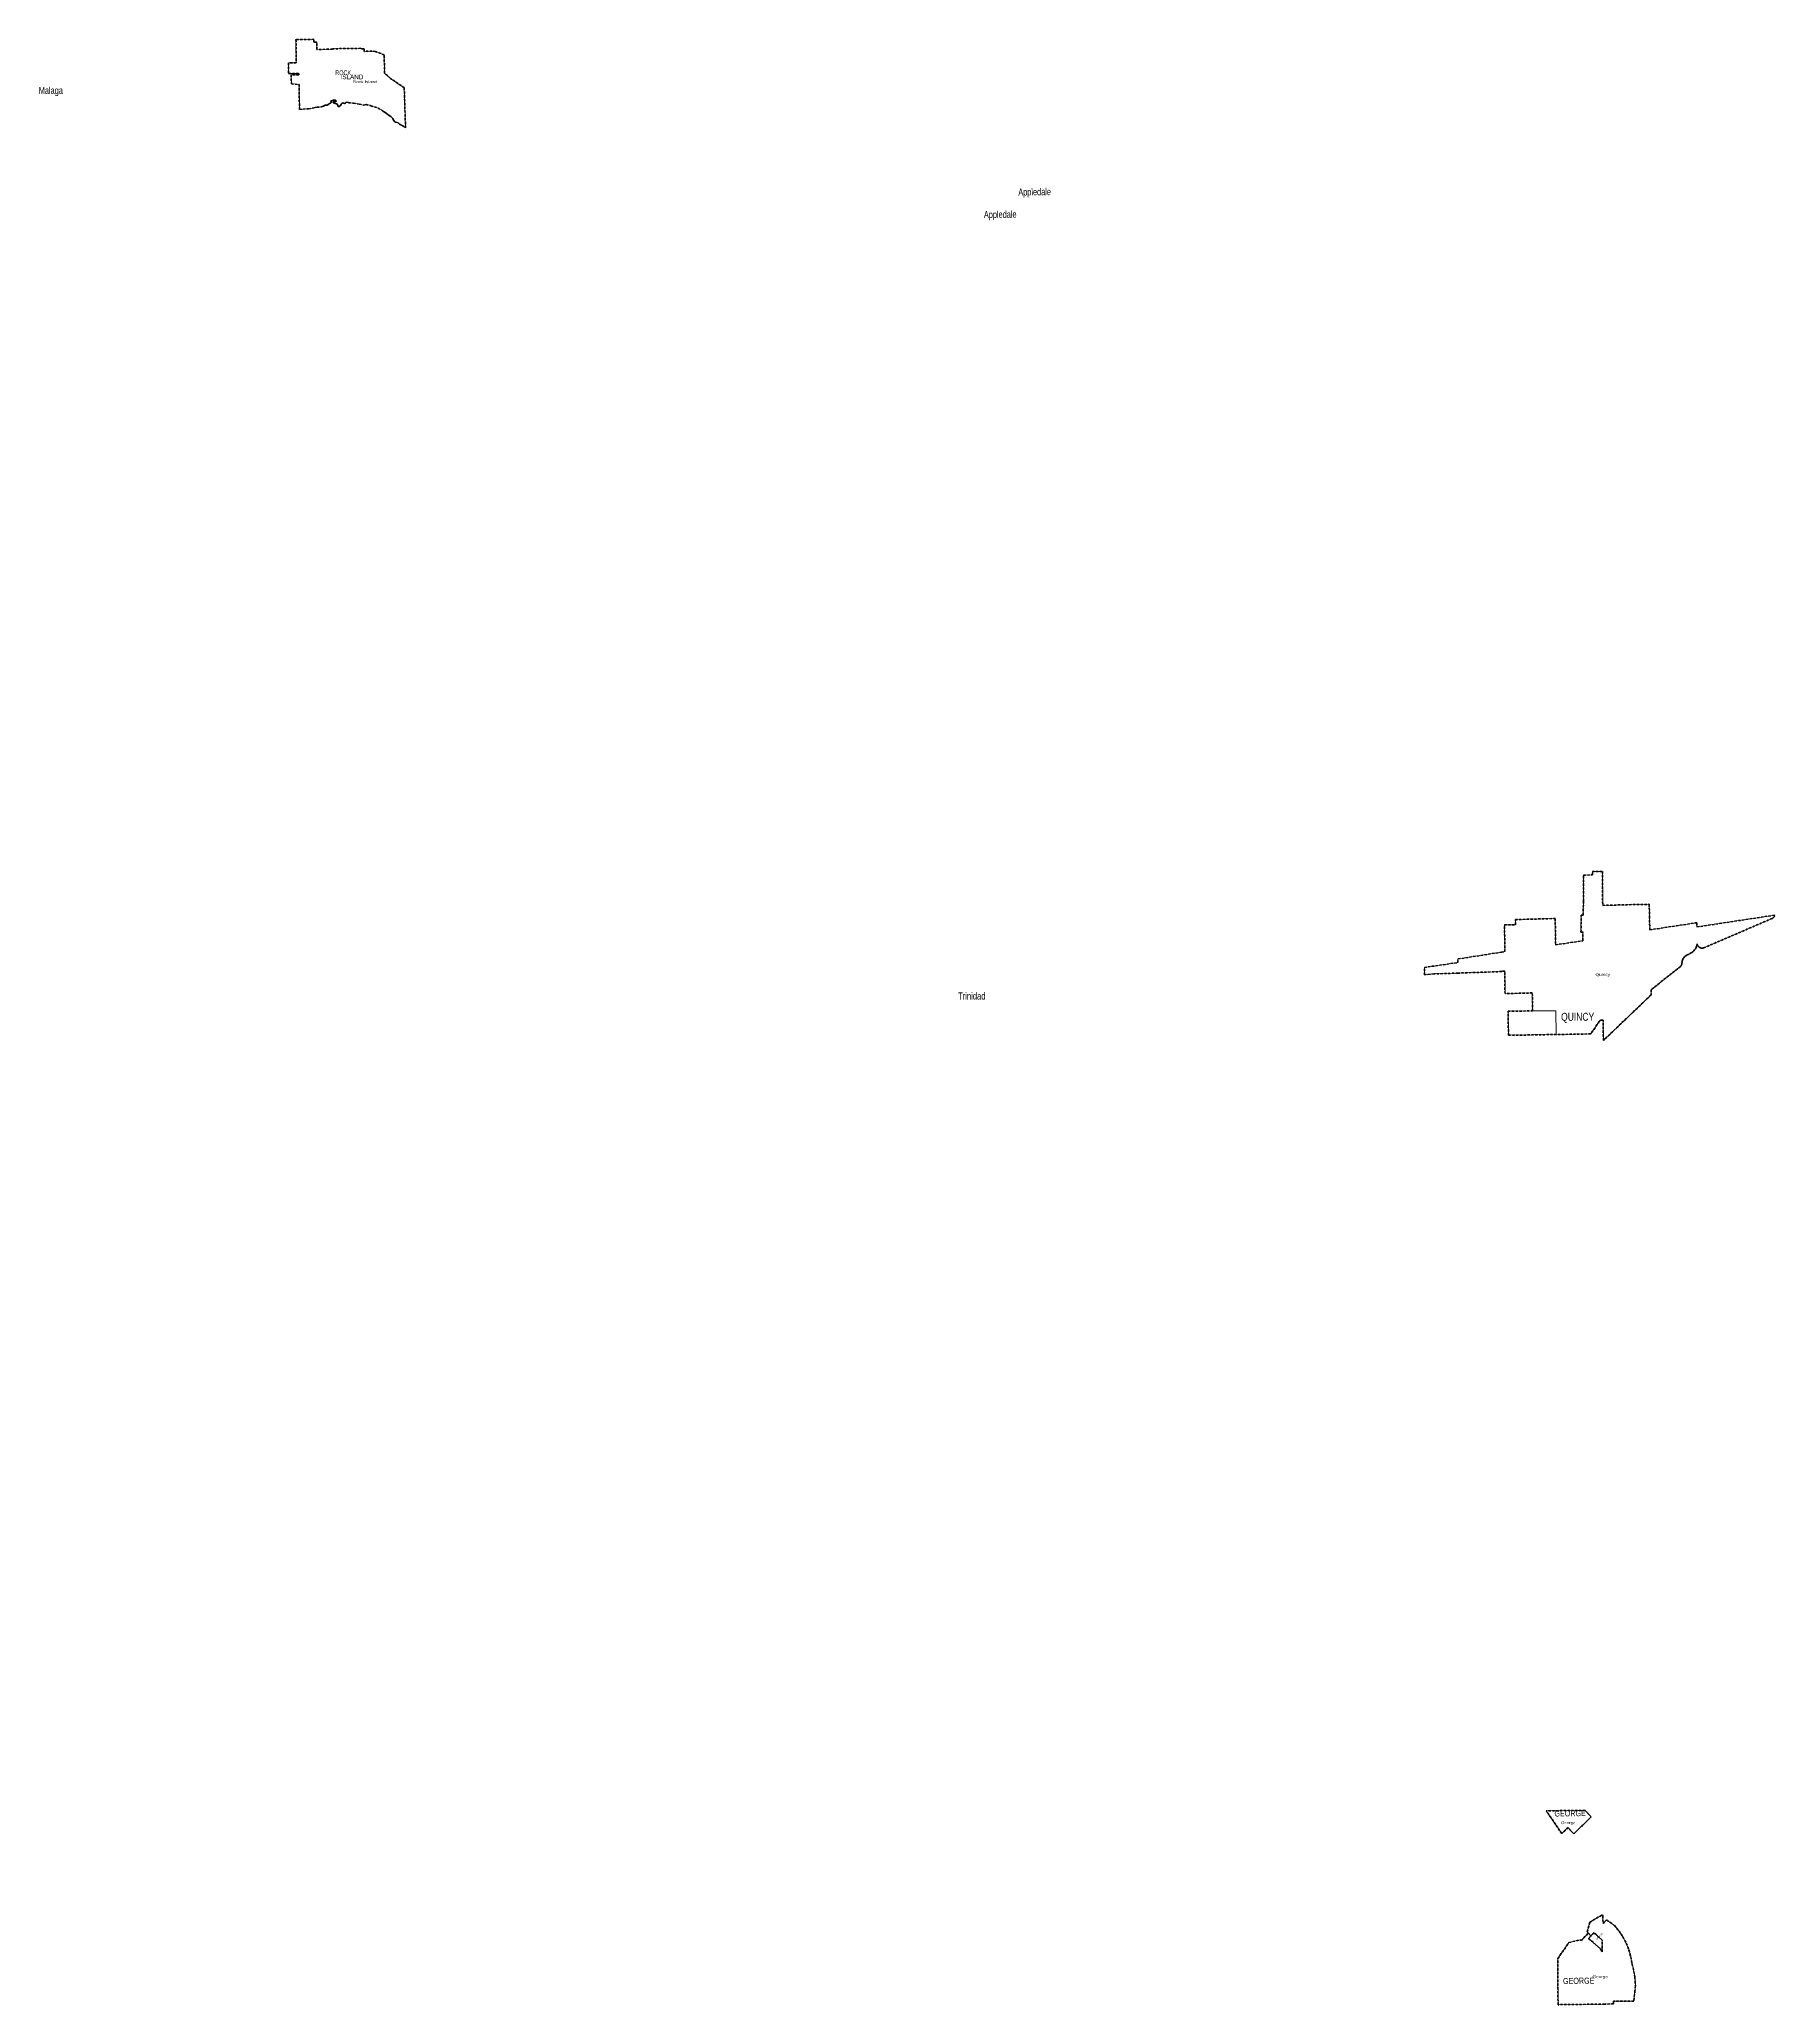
# Model space of a CAD drawing. Header units: feet. Extents: x -903180 to 1023491, y -707744 to 564635.
# Drawn here: x 198109 to 296370, y -154627 to -43378 of the extents above; entities that cross this region are included whole.
import ezdxf

# ---------------------------------------------------------------- set-up
doc = ezdxf.new("R2010")
doc.units = ezdxf.units.FT
doc.header["$LTSCALE"] = 80
doc.linetypes.add('SHORT_DASHED', pattern=[2.7, 1.5, -1.2])
doc.layers.add('13', color=7, linetype='SHORT_DASHED', lineweight=40)
doc.layers.add('58', color=7, linetype='Continuous', lineweight=13)
for name, color, linetype in [('14', 7, 'Continuous'), ('16', 7, 'Continuous'), ('36', 7, 'Continuous')]:
    doc.layers.add(name, color=color, linetype=linetype)

msp = doc.modelspace()

# ---------------------------------------------------------------- linework, layer by layer
at = {"layer": '13'}
for p, q in [((291993.13, -94634.93), (291984.24, -94606.56)), ((285631.94, -143629.37), (283435.14, -143651.91)), ((285413.31, -150997.67), (285364.07, -150947.17)), ((285413.31, -150997.67), (285822.63, -150577.74)), ((285835.4, -150874.47), (285966.88, -150727.55))]:
    msp.add_line(p, q, dxfattribs=at)
msp.add_lwpolyline([(212658.37, -44711.76), (212222.22, -44718.08), (212226.91, -45322.48), (212798.91, -45312.18), (212799.6, -45383.61), (212374.89, -45390.49), (212381.41, -45906.35), (212817.1, -45935.2), (212838.3, -47352.78), (213033.34, -47323.07), (213345.09, -47318.36), (213658.08, -47250.26), (213725.41, -47235.9), (213840.12, -47217.34), (214070.04, -47208.18), (214197.87, -47163.86), (214301.95, -47107.66), (214401.94, -47100.73), (214526.56, -47032.89), (214582.75, -46992.28), (214635.71, -46949.2), (214629.52, -46920.23), (214591.77, -46884.58), (214646.47, -46852.14), (214770.35, -46823.66), (214873.31, -46820.94), (214935.8, -46880.86), (214890.26, -46906.11), (214809.57, -46902.15), (214748.93, -46910.57), (214750.17, -46968.5), (214824.67, -46997.22), (214964.75, -47030.4), (215021.43, -47104.93), (215035.78, -47195.79), (215089, -47190.35), (215185.94, -47110.33), (215203.99, -47057.87), (215250.8, -47000.94), (215322.9, -46972.86), (215387.14, -47002.59), (215445.43, -46996.32), (215455.47, -46974.17), (215489.63, -46943.68), (215619.09, -46966.04), (215891.48, -46994.85), (216213.64, -47047.94), (216444.08, -47096.97), (216534.03, -47087.87), (216607.81, -47068.66), (216868.74, -47133.75), (216888.2, -47139.57), (217292.6, -47270.68), (217496.48, -47397.68), (217543.61, -47426.37), (217607.39, -47465.19), (217692.1, -47522.16), (217772.74, -47578.18), (217845.01, -47628.45), (217906.75, -47670.1), (217983.32, -47724.2), (218015.14, -47748.14), (218064.91, -47806.54), (218118.04, -47869.74), (218173.08, -47945.39), (218261.07, -48075.06), (218403.64, -48085.32), (218506.38, -48180.28), (218657.43, -48247.31), (218846.72, -48393.1), (218772.17, -46119.15), (217996.84, -45590.29), (217651.42, -45285.77), (217641, -44261.94), (217248.57, -44106.86), (217127.15, -44066.74), (216951.53, -44053.13), (216500.56, -44060.05), (216498.83, -43911.23), (216307.5, -43912.61), (216307.5, -43888.04), (214714.33, -43913), (214714.33, -43938.34), (213824.79, -43951.27), (213820.12, -43540.79), (213655.21, -43542.23), (213653.3, -43377.75), (212643.58, -43391.52)], close=True, dxfattribs=at)
for points in [[(281293, -99756.41), (281275.79, -98395.24), (282660.89, -98371.52), (282646.01, -97356.2), (281100.31, -97393.14), (281083.37, -96115.96), (280917.1, -96121.46), (280915.89, -96149.11), (278434.22, -96234.61), (277068.61, -96280.53), (276545.66, -96326.51), (276536.95, -95911.32), (278431.46, -95639.13), (278431.46, -95450.41), (278431.46, -95438.25), (278451.46, -95435.1), (280879.84, -95053.15), (280899.84, -95047.22), (280919.84, -95044.21), (281090.89, -95018.42), (281073.56, -93505.47), (281688.49, -93495.19), (281685.14, -93202.64), (283944.66, -93147.85), (283961.71, -94636.19), (285489.54, -94405.86), (285509.58, -94402.84), (285509.8, -94386.15), (285515.69, -93941.39), (285515.95, -93921.38), (285495.15, -93921.68), (285420.92, -93922.74), (285400.92, -93923.03), (285401.18, -93903), (285413.71, -92956.02), (285508.73, -92953.79), (285528.76, -92953.31), (285528.99, -92935.34), (285539.34, -92152.81), (285546.06, -90687.37), (286046.05, -90678.44), (286045.72, -90489.32), (286618.13, -90476.93), (286630.27, -92399.66), (287921.5, -92366.68), (289263.53, -92339.99), (289283.7, -93019.42), (289294.85, -93786.08), (291945.11, -93383.48), (291965.09, -93380.44), (291965.33, -93401.81), (291967.82, -93622.78), (296370.47, -92953.96), (296365.23, -92979.42), (296357.36, -93004.18), (296346.94, -93027.99), (296334.1, -93050.58), (296318.96, -93071.71), (296301.69, -93091.13), (296282.49, -93108.64), (296266.06, -93120.75), (296248.19, -93132.13), (296226.06, -93141.62), (292390.7, -94787.63), (292385.6, -94790.23), (292358.32, -94802.04), (292329.96, -94810.93), (292300.82, -94816.81), (292271.23, -94819.61), (292241.5, -94819.31), (292211.98, -94815.9), (292182.97, -94809.42), (292154.79, -94799.94), (292127.76, -94787.58), (292102.18, -94772.45), (292078.31, -94754.73), (292056.43, -94734.62)], [(291984.24, -94606.56), (291978.36, -94577.43), (291964.61, -94650.16), (291943.32, -94721.05), (291914.75, -94789.34), (291879.19, -94854.26), (291837.04, -94915.1), (291788.76, -94971.21), (291734.88, -95021.97), (291682.03, -95062.21), (291661.95, -95076.14), (291642.03, -95087.34), (291500.11, -95167.13), (291481.02, -95177.86), (291460.11, -95186.83), (291448.11, -95191.98), (291421.71, -95204.31), (291349.59, -95244.09), (291329.57, -95255.13), (291309.59, -95271.01), (291290.06, -95286.54), (291254.03, -95321.92), (291221.89, -95360.88), (291194, -95402.98), (291170.67, -95447.77), (291152.15, -95494.76), (291138.63, -95543.42), (291130.28, -95593.22), (291130.12, -95594.72), (291115.68, -95694.35), (291114.47, -95714.63), (291111.15, -95734.67), (291105.74, -95754.26), (291098.32, -95773.17), (291088.97, -95791.2), (291077.78, -95808.16), (291064.87, -95823.86), (291050.4, -95838.12), (291034.52, -95850.78), (291027.41, -95855.64), (289369.03, -97172.62), (289374.57, -97466.31), (286669.39, -100043.95)], [(292056.43, -94734.62), (292036.76, -94712.32), (292019.54, -94688.1), (292004.95, -94662.2), (291993.13, -94634.93)], [(286669.39, -100043.95), (286648.44, -98891.48), (286615.67, -98892.94), (286585.83, -98893.43), (286570.18, -98892.94), (286546.7, -98893.92), (286533.5, -98895.88), (286517.85, -98900.77), (286498.28, -98909.08), (286484.59, -98916.42), (286475.3, -98923.76), (286465.02, -98934.27), (286439.59, -98967.53), (285955.45, -99676.42), (281293, -99756.41)], [(285631.94, -143629.37), (285977.66, -144000.1), (284989.28, -144954.56), (284663.97, -144605.71), (284314.37, -144943.31), (283435.14, -143651.91)], [(285822.63, -150577.74), (285755.76, -150508.6), (285905.84, -149958.39), (286609.75, -149542.38), (286617.41, -149565.19), (286640.16, -149603.75), (286653.42, -150025.36), (286829.24, -149842.97), (286847.86, -149823.26), (286867.45, -149837.02), (287251.05, -150106.42), (287271.08, -150120.49), (287289.68, -150140.47), (287296.64, -150147.94), (287554.74, -150458.93), (287778.91, -150795.2), (287966.71, -151153.05), (288116.07, -151528.58), (288225.36, -151917.66), (288289.3, -152292.16), (288292.82, -152312.75), (288297.73, -152332.16), (288349.62, -152537.42), (288441.87, -153050.88), (288442.85, -153056.24), (288474.9, -153308.23), (288480.44, -153562.18), (288461.07, -153795.33), (288459.41, -153815.33), (288459.16, -153835.33), (288392.44, -154426.05), (287268.3, -154433.63), (287248.35, -154433.76)], [(287248.35, -154433.76), (287247.88, -154456.2), (287245.2, -154584.99), (286733.75, -154591.19), (284101.87, -154626.91), (284089.24, -152010.12), (284721.8, -151108.04), (285364.07, -150947.17)], [(285835.4, -150874.47), (286507.24, -151466.74), (286534.29, -151512.49), (286603, -151634.05), (286593, -150967.05), (286151.55, -150560.23), (285966.88, -150727.55)]]:
    msp.add_lwpolyline(points, dxfattribs=at)
at = {"layer": '58'}
for points in [[(212658.37, -44711.76), (212222.22, -44718.08), (212226.91, -45322.48), (212798.91, -45312.18), (212799.6, -45383.61), (212374.89, -45390.49), (212381.41, -45906.35), (212817.1, -45935.2), (212838.3, -47352.78), (213033.34, -47323.07), (213345.09, -47318.36), (213658.08, -47250.26), (213725.41, -47235.9), (213840.12, -47217.34), (214070.04, -47208.18), (214197.87, -47163.86), (214301.95, -47107.66), (214401.94, -47100.73), (214526.56, -47032.89), (214582.75, -46992.28), (214635.71, -46949.2), (214629.52, -46920.23), (214591.77, -46884.58), (214646.47, -46852.14), (214770.35, -46823.66), (214873.31, -46820.94), (214935.8, -46880.86), (214890.26, -46906.11), (214809.57, -46902.15), (214748.93, -46910.57), (214750.17, -46968.5), (214824.67, -46997.22), (214964.75, -47030.4), (215021.43, -47104.93), (215035.78, -47195.79), (215089, -47190.35), (215185.94, -47110.33), (215203.99, -47057.87), (215250.8, -47000.94), (215322.9, -46972.86), (215387.14, -47002.59), (215445.43, -46996.32), (215455.47, -46974.17), (215489.63, -46943.68), (215619.09, -46966.04), (215891.48, -46994.85), (216213.64, -47047.94), (216444.08, -47096.97), (216534.03, -47087.87), (216607.81, -47068.66), (216868.74, -47133.75), (216888.2, -47139.57), (217292.6, -47270.68), (217496.48, -47397.68), (217543.61, -47426.37), (217607.39, -47465.19), (217692.1, -47522.16), (217772.74, -47578.18), (217845.01, -47628.45), (217906.75, -47670.1), (217983.32, -47724.2), (218015.14, -47748.14), (218064.91, -47806.54), (218118.04, -47869.74), (218173.08, -47945.39), (218261.07, -48075.06), (218403.64, -48085.32), (218506.38, -48180.28), (218657.43, -48247.31), (218846.72, -48393.1), (218772.17, -46119.15), (217996.84, -45590.29), (217651.42, -45285.77), (217641, -44261.94), (217248.57, -44106.86), (217127.15, -44066.74), (216951.53, -44053.13), (216500.56, -44060.05), (216498.83, -43911.23), (216307.5, -43912.61), (216307.5, -43888.04), (214714.33, -43913), (214714.33, -43938.34), (213824.79, -43951.27), (213820.12, -43540.79), (213655.21, -43542.23), (213653.3, -43377.75), (212643.58, -43391.52)], [(283999.98, -99709.97), (281292.87, -99745.92), (281275.79, -98395.24), (282660.62, -98371.93), (283968.68, -98375.72)], [(284314.37, -144943.31), (283435.14, -143651.91), (285631.94, -143629.37), (285977.66, -144000.1), (284989.28, -144954.56), (284663.97, -144605.71)], [(287248.35, -154433.76), (287247.88, -154456.2), (287245.2, -154584.99), (286733.75, -154591.19), (284101.87, -154626.91), (284095.03, -152793.92), (284089.24, -152010.12), (284721.8, -151108.04), (285364.07, -150947.17), (285413.31, -150997.67), (285822.63, -150577.74), (285966.88, -150727.55), (285835.4, -150874.47), (286507.24, -151466.74), (286534.29, -151512.49), (286603, -151634.05), (286593, -150967.05), (286151.55, -150560.23), (285966.88, -150727.55), (285755.76, -150508.6), (285905.84, -149958.39), (286609.75, -149542.38), (286617.41, -149565.19), (286640.16, -149603.75), (286653.42, -150025.36), (286829.24, -149842.97), (286847.86, -149823.26), (286867.45, -149837.02), (287251.05, -150106.42), (287271.08, -150120.49), (287289.68, -150140.47), (287296.64, -150147.94), (287554.74, -150458.93), (287778.91, -150795.2), (287966.71, -151153.05), (288116.07, -151528.58), (288225.36, -151917.66), (288289.3, -152292.16), (288292.82, -152312.75), (288297.73, -152332.16), (288349.62, -152537.42), (288441.87, -153050.88), (288442.85, -153056.24), (288474.9, -153308.23), (288480.44, -153562.18), (288461.07, -153795.33), (288459.41, -153815.33), (288459.16, -153835.33), (288392.44, -154426.05), (287268.3, -154433.63)]]:
    msp.add_lwpolyline(points, close=True, dxfattribs=at)
for points in [[(286669.39, -100043.95), (289374.57, -97466.31), (289369.03, -97172.62), (291027.41, -95855.64), (291034.52, -95850.78), (291050.4, -95838.12), (291064.87, -95823.86), (291077.78, -95808.16), (291088.97, -95791.2), (291098.32, -95773.17), (291105.74, -95754.26), (291111.15, -95734.67), (291114.47, -95714.63), (291115.68, -95694.35), (291130.12, -95594.72), (291130.28, -95593.22), (291138.63, -95543.42), (291152.15, -95494.76), (291170.67, -95447.77), (291194, -95402.98), (291221.89, -95360.88), (291254.03, -95321.92), (291290.06, -95286.54), (291309.59, -95271.01), (291329.57, -95255.13), (291349.59, -95244.09), (291421.71, -95204.31), (291448.11, -95191.98), (291460.11, -95186.83), (291481.02, -95177.86), (291500.11, -95167.13), (291642.03, -95087.34), (291661.95, -95076.14), (291682.03, -95062.21), (291734.88, -95021.97), (291788.76, -94971.21), (291837.04, -94915.1), (291879.19, -94854.26), (291914.75, -94789.34), (291943.32, -94721.05), (291964.61, -94650.16), (291978.36, -94577.43), (291984.24, -94606.56), (291993.13, -94634.93), (292004.95, -94662.2), (292019.54, -94688.1), (292036.76, -94712.32), (292056.43, -94734.62), (292078.31, -94754.73), (292102.18, -94772.45), (292127.76, -94787.58), (292154.79, -94799.94), (292182.97, -94809.42), (292211.98, -94815.9), (292241.5, -94819.31), (292271.23, -94819.61), (292300.82, -94816.81), (292329.96, -94810.93), (292358.32, -94802.04), (292385.6, -94790.23), (292390.7, -94787.63), (296226.06, -93141.62), (296248.19, -93132.13), (296266.06, -93120.75), (296282.49, -93108.64), (296301.69, -93091.13), (296318.96, -93071.71), (296334.1, -93050.58), (296346.94, -93027.99), (296357.36, -93004.18), (296365.23, -92979.42), (296370.47, -92953.96), (291967.82, -93622.78), (291965.33, -93401.81), (291965.09, -93380.44), (291945.11, -93383.48), (289294.85, -93786.08), (289283.7, -93019.42), (289263.53, -92339.99), (287927.68, -92366.56), (286630.27, -92399.66), (286618.13, -90476.93), (286045.72, -90489.32), (286046.05, -90678.44), (285546.06, -90687.37), (285539.34, -92152.81), (285528.99, -92935.34), (285528.76, -92953.31), (285508.73, -92953.79), (285413.71, -92956.02), (285401.18, -93903), (285400.92, -93923.03), (285420.92, -93922.74), (285495.15, -93921.68), (285515.95, -93921.38), (285515.69, -93941.39), (285509.8, -94386.15), (285509.58, -94402.84), (285489.54, -94405.86), (283961.71, -94636.19), (283944.66, -93147.85)], [(283944.66, -93147.85), (281685.14, -93202.64), (281688.49, -93495.19), (281073.56, -93505.47), (281090.89, -95018.42), (280919.84, -95044.21), (280899.84, -95047.22), (280879.84, -95053.15), (278451.46, -95435.1), (278431.46, -95438.25), (278431.46, -95450.41), (278431.46, -95639.13), (276536.95, -95911.32), (276545.66, -96326.51), (277068.61, -96280.53), (278434.22, -96234.61), (280915.89, -96149.11), (280917.1, -96121.46), (281083.37, -96115.96), (281100.31, -97393.14), (282646.01, -97356.2), (282660.62, -98371.93), (283968.68, -98375.72), (283999.98, -99709.97), (285955.45, -99676.42), (286439.59, -98967.53), (286465.02, -98934.27), (286484.59, -98916.42), (286498.28, -98909.08), (286517.85, -98900.77), (286546.7, -98893.92), (286546.7, -98893.92), (286570.18, -98892.94), (286585.83, -98893.43), (286615.67, -98892.94), (286615.67, -98892.94), (286648.44, -98891.48), (286669.39, -100043.95)]]:
    msp.add_lwpolyline(points, dxfattribs=at)

# ---------------------------------------------------------------- texts
at = {"layer": '14'}
for s, height, width, p in [('ROCK', 266.2, 0.7, (214866.82, -45402.37)), ('ISLAND', 266.2, 0.8, (215170.52, -45639.9)), ('QUINCY', 450, 0.8, (284276.71, -98933.04))]:
    msp.add_text(s, height=height, dxfattribs=dict(at, width=width)).set_placement(p)
at = {"layer": '14', "width": 0.7}
for p in [(283900.3, -143975.32), (284388.14, -153459.56), (284388.14, -153459.56)]:
    msp.add_text('GEORGE', height=345.6, rotation=0.777, dxfattribs=at).set_placement(p)
at = {"layer": '16'}
for s, width, p in [('Malaga', 0.65, (198080.17, -46471.05)), ('Trinidad', 0.7, (250135.8, -97729.01))]:
    msp.add_text(s, height=400, dxfattribs=dict(at, width=width)).set_placement(p)
at = {"layer": '16', "width": 0.65}
for p in [(253543.71, -52222.94), (251595.12, -53500.61)]:
    msp.add_text('Appledale', height=400, rotation=0.63, dxfattribs=at).set_placement(p)
at = {"layer": '36'}
for s, width, p in [('Rock Island', 1.25, (215860.38, -45858.45)), ('Quincy', 1.25, (286224.27, -96395.08)), ('George', 1.15, (284276.22, -144407.29)), ('George', 1.25, (286053.34, -153124.42))]:
    msp.add_text(s, height=157.5, dxfattribs=dict(at, width=width)).set_placement(p)
at = {"layer": '36', "width": 1.25}
msp.add_text('Uninc.', height=113, rotation=45, dxfattribs=at).set_placement((286300.45, -150968.07))

doc.saveas('drawing.dxf')
